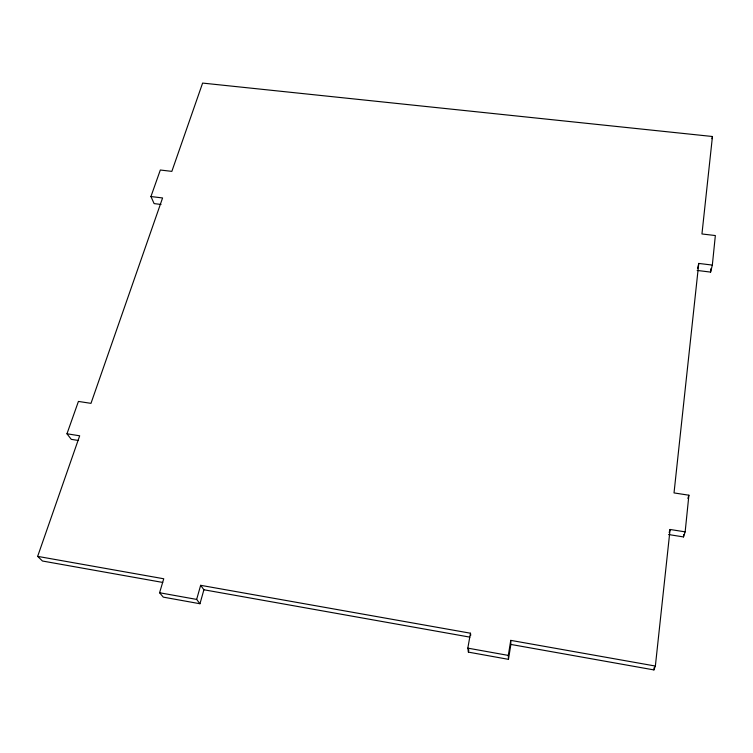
<?xml version="1.0" encoding="UTF-8"?>
<svg xmlns="http://www.w3.org/2000/svg" width="753" height="753" viewBox="0 0 753 753"><rect width="100%" height="100%" fill="white"/><g stroke="black" fill="none" stroke-linecap="round" stroke-linejoin="round"><path stroke-width="1.13" d="M668.57 534.545L683.489 536.927L683.715 534.649M697.146 270.44L710.587 272.097L710.936 268.708M683.489 536.927L685.155 531.863L688.891 495.21L674.02 492.923L698.765 263.428L712.338 265.084L715.35 235.548L701.947 233.967L712.451 136.5L202.613 83.084L171.844 171.373L160.323 170.018L150.939 196.533L154.111 203.602L161.038 204.458M685.155 531.863L670.085 529.472L655.364 666.047L510.75 640.37L510.873 644.436L653.924 669.916L654.178 667.582M200.646 585.316L203.903 589.768L199.969 603.746L196.655 599.416L200.646 585.316L470.474 633.217L467.82 648.135L468.404 652.126L508.463 659.346L508.313 655.411L510.75 640.37M508.463 659.346L510.873 644.436M468.404 652.126L468.799 649.848M711.98 138.712L712.451 136.5M697.607 268.435L698.765 263.428M710.587 272.097L712.338 265.084M199.969 603.746L163.26 597.129L159.58 592.752L163.749 578.765L37.65 556.373L79.677 435.799L66.97 433.775L78.425 401.424L90.981 403.354L162.582 197.954L150.939 196.533M669.172 532.512L670.085 529.472M687.884 498.43L688.891 495.21M653.924 669.916L655.364 666.047M78.133 440.439L71.271 439.347L66.97 433.775M162.733 582.436L42.45 561.013L37.65 556.373M203.903 589.768L469.863 637.132M159.58 592.752L196.655 599.416M467.82 648.135L508.313 655.411M470.474 633.217L470.747 635.278"/></g></svg>
